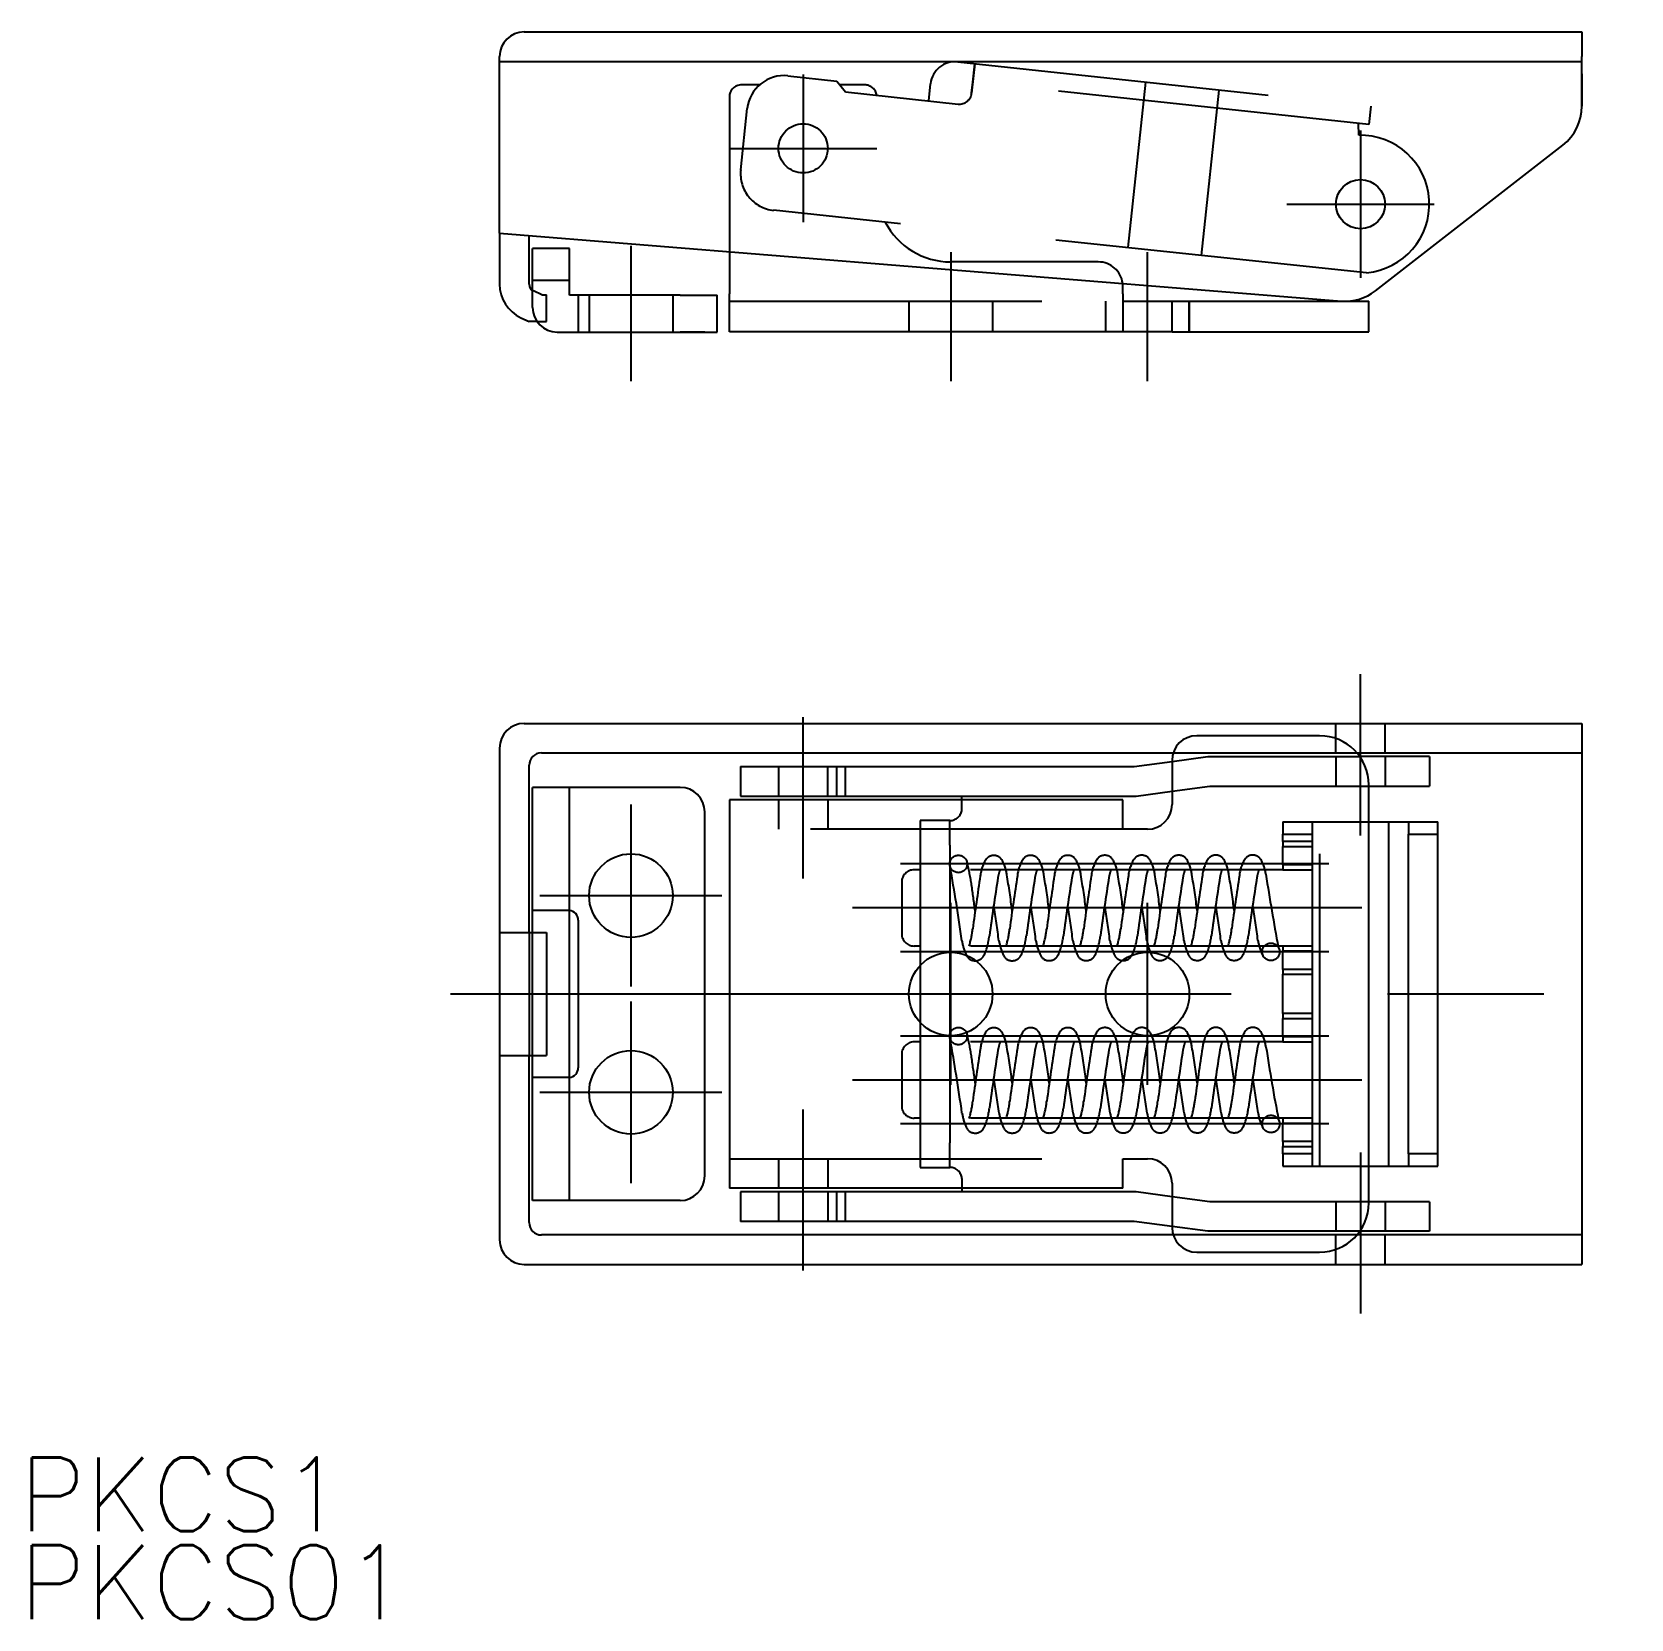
# Model space of a CAD drawing. Extents: x -37.4 to 27.7, y -25.4 to 39.1.
import ezdxf

# ---------------------------------------------------------------- set-up
doc = ezdxf.new("R2010")
doc.units = 0
for name, pattern in [('CENTER', [50.8, 31.75, -6.35, 6.35, -6.35]), ('DASHED', [19.05, 12.7, -6.35]), ('PHANTOM', [63.5, 31.75, -6.35, 6.35, -6.35, 6.35, -6.35])]:
    doc.linetypes.add(name, pattern=pattern)
doc.layers.get('0').update_dxf_attribs({"linetype": 'CONTINUOUS'})
doc.layers.add('CENTER', color=1, linetype='CENTER')
doc.styles.get("Standard").update_dxf_attribs({"font": 'txt.shx', "height": 3, "bigfont": 'bigfont.shx'})

# ---------------------------------------------------------------- blocks, each defined once
blk = doc.blocks.new('*U2')
at = {"color": 7, "linetype": 'CONTINUOUS'}
blk.add_text('PKCS01', height=3, dxfattribs=at).set_placement((-37.866, -25.418))
blk = doc.blocks.new('*U3')
at = {"color": 7, "linetype": 'CONTINUOUS'}
blk.add_text('PKCS1', height=3, dxfattribs=at).set_placement((-37.866, -21.845))

msp = doc.modelspace()

# ---------------------------------------------------------------- linework, layer by layer
at = {"color": 7, "linetype": 'CONTINUOUS'}
for p, q in [((-17.341, 39.119), (25.659, 39.119)), ((25.659, 39.119), (25.659, 38.119)), ((-18.341, 30.939), (-18.341, 38.119)), ((-18.341, 37.919), (25.659, 37.919)), ((25.659, 36.097), (25.659, 38.119)), ((25.659, 37.419), (25.659, 36.097)), ((17.264, 28.59), (24.887, 34.518)), ((-18.341, 30.939), (15.894, 28.173)), ((-18.341, 30.939), (-18.341, 28.86)), ((-17.141, 30.312), (-17.141, 30.853)), ((-17.141, 30.194), (-17.141, 30.314)), ((-17.141, 29.417), (-17.141, 30.194)), ((-17, 27.918), (-17, 30.314)), ((-15.5, 30.314), (-17, 30.314)), ((-15.5, 28.418), (-15.5, 30.314)), ((-9, 30.184), (-9, 28.469)), ((-17.141, 28.86), (-17.141, 29.417)), ((7, 28.469), (7, 28.769)), ((-11, 28.418), (-15.5, 28.418)), ((-11, 28.418), (-9.5, 28.418)), ((-9.5, 26.918), (-9.5, 28.418)), ((-9, 26.919), (-9, 28.469)), ((7, 28.469), (7, 26.919)), ((7, 28.169), (8, 28.169)), ((8, 28.169), (9, 28.169)), ((9, 26.919), (9, 28.169)), ((9, 28.169), (10, 28.169)), ((9.7, 28.169), (9.7, 26.919)), ((10, 28.169), (15, 28.169)), ((15, 28.169), (17, 28.169)), ((17, 26.919), (17, 28.169)), ((-17.476, 27.501), (-17.137, 27.343)), ((-16.818, 27.343), (-17.137, 27.343)), ((-16, 26.918), (-11, 26.918)), ((-15.4, 26.918), (-9.5, 26.918)), ((-10, 26.918), (-11, 26.918)), ((9, 26.919), (-9, 26.919)), ((9, 26.919), (10, 26.919)), ((10, 26.919), (15, 26.919)), ((15, 26.919), (17, 26.919)), ((-17.341, 11), (25.659, 11)), ((15, 10.5), (10, 10.5)), ((25.659, 11), (25.659, -11)), ((-18.341, 10), (-18.341, 2.5)), ((-16.641, 9.8), (9.046, 9.8)), ((16.52, 9.8), (25.659, 9.8)), ((-17.141, 2.5), (-17.141, 9.3)), ((-8.545, 9.25), (7.459, 9.25)), ((-8.545, 9.25), (-8.545, 8.05)), ((-4.629, 8.05), (-4.629, 9.25)), ((-4.274, 8.05), (-4.274, 9.25)), ((7.459, 9.25), (9, 9.455)), ((9, 9.5), (9, 7.7)), ((19.459, 9.65), (16.636, 9.65)), ((19.459, 9.65), (19.459, 8.45)), ((17, -8.5), (17, 8.5)), ((-11, 8.4), (-17, 8.4)), ((-17, 2.5), (-17, 8.4)), ((7, 7.9), (-9, 7.9)), ((-9, 7.9), (-9, -7.9)), ((-8.545, 8.05), (7.538, 8.05)), ((0.459, 7.9), (0.459, 8.05)), ((7, 6.7), (7, 7.9)), ((7.538, 8.05), (9, 8.245)), ((17, 8.45), (19.459, 8.45)), ((-10, -7.4), (-10, 7.4)), ((8, 6.7), (7, 6.7)), ((17, 7), (19.809, 7)), ((17.809, -7), (17.809, 7)), ((18.609, 7), (18.609, 6.5)), ((19.809, 6.5), (19.809, 7)), ((18.609, 6.5), (19.809, 6.5)), ((18.609, -6.5), (18.609, 6.5)), ((19.809, -6.5), (19.809, 6.5)), ((-15.5, 3.394), (-17, 3.394)), ((-15.5, -3.394), (-15.5, 3.394)), ((-15.145, 3), (-15.145, -3)), ((-18.341, 2.5), (-18.341, -2.5)), ((-18.341, 2.5), (-16.438, 2.5)), ((-17.137, 2.5), (-17.137, -2.5)), ((-16.438, 2.5), (-16.438, -2.5)), ((-18.341, -2.5), (-16.438, -2.5)), ((-18.341, -2.5), (-18.341, -10)), ((-17.141, -9.3), (-17.141, -2.5)), ((-17, -8.4), (-17, -2.5)), ((-15.5, -3.394), (-17, -3.394)), ((19.809, -6.5), (18.609, -6.5)), ((18.609, -6.5), (18.609, -7)), ((19.809, -7), (19.809, -6.5)), ((7, -7.9), (7, -6.7)), ((7, -6.7), (8, -6.7)), ((17, -7), (19.809, -7)), ((9, -7.7), (9, -9.5)), ((-11, -8.4), (-17, -8.4)), ((7, -7.9), (-9, -7.9)), ((7.538, -8.05), (-8.545, -8.05)), ((-8.545, -8.05), (-8.545, -9.25)), ((-4.629, -9.25), (-4.629, -8.05)), ((-4.274, -9.25), (-4.274, -8.05)), ((0.456, -7.9), (0.456, -8.05)), ((9, -8.245), (7.538, -8.05)), ((19.459, -8.45), (17, -8.45)), ((19.459, -8.45), (19.459, -9.65)), ((7.459, -9.25), (-8.545, -9.25)), ((9, -9.455), (7.459, -9.25)), ((19.459, -9.65), (16.636, -9.65)), ((9.046, -9.8), (-16.641, -9.8)), ((25.659, -9.8), (16.52, -9.8)), ((-17.341, -11), (25.659, -11)), ((10, -10.5), (15, -10.5))]:
    msp.add_line(p, q, dxfattribs=at)
at = {"color": 3, "linetype": 'DASHED'}
for p, q in [((0.283, 37.901), (17.086, 36.096)), ((0.976, 37.826), (0.848, 36.633)), ((0.899, 37.08), (0.979, 37.826)), ((-6.617, 37.334), (-4.629, 37.121)), ((-4.629, 37.121), (-4.274, 36.68)), ((0.85, 36.633), (0.899, 37.08)), ((17.006, 35.35), (0.899, 37.08)), ((7.216, 30.349), (7.939, 37.078)), ((-9, 36.469), (-9, 30.184)), ((-7.769, 36.969), (-8.5, 36.969)), ((-3.5, 36.969), (-4.506, 36.969)), ((-4.274, 36.68), (0.3, 36.189)), ((-0.893, 36.317), (-0.818, 37.013)), ((0.85, 36.633), (0.848, 36.633)), ((10.199, 30.035), (10.921, 36.758)), ((-8.536, 33.517), (-8.269, 36.003)), ((17.086, 36.096), (17.006, 35.35)), ((16.587, 34.918), (16.575, 35.397)), ((16.907, 29.33), (-7.205, 31.866)), ((6, 29.769), (0, 29.769)), ((-17, 29.02), (-15.5, 29.02)), ((-16.629, 28.43), (-16.968, 28.589)), ((-16.629, 28.43), (-16.438, 28.43)), ((-16.438, 27.343), (-16.438, 28.43)), ((-15.145, 28.418), (-15.145, 26.918)), ((-14.7, 28.418), (-14.7, 26.918)), ((-14.7, 28.418), (-14.7, 26.918)), ((-11.3, 28.418), (-11.3, 26.918)), ((-11.3, 28.418), (-11.3, 26.918)), ((-9, 28.169), (7, 28.169)), ((-1.7, 28.169), (-1.7, 26.919)), ((1.7, 28.169), (1.7, 26.919)), ((6.3, 26.919), (6.3, 28.169)), ((9.7, 26.919), (9.7, 28.169)), ((-16.818, 27.343), (-16.438, 27.343)), ((15.659, 9.8), (15.659, 11)), ((17.659, 9.8), (17.659, 11)), ((9.046, 9.8), (16.52, 9.8)), ((-7, 9.25), (-7, 8.05)), ((-5, 8.05), (-5, 9.25)), ((9, 9.455), (10.459, 9.65)), ((10.459, 9.65), (16.354, 9.65)), ((15.659, 9.65), (15.659, 8.45)), ((16.354, 9.65), (16.636, 9.65)), ((17.659, 9.65), (17.659, 8.45)), ((-15.5, 3.394), (-15.5, 8.4)), ((-7, 7.9), (-7, 6.7)), ((-5, 7.9), (-5, 6.7)), ((0.459, 7.5), (0.459, 7.9)), ((9, 8.245), (10.538, 8.45)), ((10.538, 8.45), (17, 8.45)), ((7, 6.7), (-9, 6.7)), ((-0.041, 7.05), (-1.241, 7.05)), ((-1.241, 7.05), (-1.241, 6.05)), ((-0.041, 6.05), (-0.041, 7.05)), ((13.509, 7), (13.509, 6.5)), ((13.509, 7), (17, 7)), ((14.709, 6.5), (14.709, 7)), ((15.009, -7), (15.009, 7)), ((-1.241, 6.05), (-1.241, -6.05)), ((-0.041, 6.05), (-0.041, -6.05)), ((13.509, 6.5), (14.709, 6.5)), ((13.509, 6.2), (13.509, 6.5)), ((14.709, 6.2), (13.509, 6.2)), ((13.509, 6.2), (13.509, 6)), ((13.509, 6), (14.709, 6)), ((13.509, 5.25), (13.509, 6)), ((14.709, 6.2), (14.709, 6.5)), ((14.709, 6), (14.709, 6.2)), ((14.709, 5.25), (14.709, 6)), ((14.709, 5.25), (13.509, 5.25)), ((13.509, 5.25), (13.509, 5.05)), ((14.709, 5.05), (14.709, 5.25)), ((-1.241, 5.05), (-1.491, 5.05)), ((13.509, 5.05), (-0.041, 5.05)), ((13.509, 5.05), (14.709, 5.05)), ((14.709, 1.95), (14.709, 5.05)), ((-1.991, 4.55), (-1.991, 2.45)), ((-17, -2.5), (-17, 2.5)), ((-1.241, 1.95), (-1.491, 1.95)), ((13.509, 1.95), (-0.041, 1.95)), ((14.709, 1.95), (13.509, 1.95)), ((13.509, 1.95), (13.509, 1.75)), ((13.509, 1.75), (14.709, 1.75)), ((13.509, 1), (13.509, 1.75)), ((14.709, 1.75), (14.709, 1.95)), ((14.709, 1), (14.709, 1.75)), ((14.709, 1), (13.509, 1)), ((13.509, 1), (13.509, 0.8)), ((13.509, 0.8), (14.709, 0.8)), ((13.509, -0.8), (13.509, 0.8)), ((14.709, 0.8), (14.709, 1)), ((14.709, -0.8), (14.709, 0.8)), ((14.709, -0.8), (13.509, -0.8)), ((13.509, -0.8), (13.509, -1)), ((13.509, -1), (14.709, -1)), ((13.509, -1.75), (13.509, -1)), ((14.709, -1), (14.709, -0.8)), ((14.709, -1.75), (14.709, -1)), ((-1.241, -1.95), (-1.491, -1.95)), ((13.509, -1.95), (-0.041, -1.95)), ((14.709, -1.75), (13.509, -1.75)), ((13.509, -1.75), (13.509, -1.95)), ((13.509, -1.95), (14.709, -1.95)), ((14.709, -1.95), (14.709, -1.75)), ((14.709, -5.05), (14.709, -1.95)), ((-1.991, -2.45), (-1.991, -4.55)), ((-15.5, -8.4), (-15.5, -3.394)), ((-1.241, -5.05), (-1.491, -5.05)), ((13.509, -5.05), (-0.041, -5.05)), ((14.709, -5.05), (13.509, -5.05)), ((13.509, -5.05), (13.509, -5.25)), ((14.709, -5.25), (14.709, -5.05)), ((13.509, -5.25), (14.709, -5.25)), ((13.509, -6), (13.509, -5.25)), ((14.709, -6), (14.709, -5.25)), ((-1.241, -6.05), (-1.241, -7.05)), ((-0.041, -7.05), (-0.041, -6.05)), ((14.709, -6), (13.509, -6)), ((13.509, -6), (13.509, -6.2)), ((13.509, -6.2), (14.709, -6.2)), ((13.509, -6.5), (13.509, -6.2)), ((14.709, -6.5), (13.509, -6.5)), ((13.509, -6.5), (13.509, -7)), ((14.709, -6.2), (14.709, -6)), ((14.709, -6.5), (14.709, -6.2)), ((14.709, -7), (14.709, -6.5)), ((-9, -6.7), (7, -6.7)), ((-7, -6.7), (-7, -7.9)), ((-5, -6.7), (-5, -7.9)), ((-1.241, -7.05), (-0.041, -7.05)), ((13.509, -7), (17, -7)), ((0.456, -7.5), (0.456, -7.9)), ((-7, -8.05), (-7, -9.25)), ((-5, -8.05), (-5, -9.25)), ((10.538, -8.45), (9, -8.245)), ((17, -8.45), (10.538, -8.45)), ((15.659, -8.45), (15.659, -9.65)), ((17.659, -8.45), (17.659, -9.65)), ((10.459, -9.65), (9, -9.455)), ((16.636, -9.65), (10.459, -9.65)), ((16.52, -9.8), (9.046, -9.8)), ((15.659, -11), (15.659, -9.8)), ((17.659, -11), (17.659, -9.8))]:
    msp.add_line(p, q, dxfattribs=at)
for centre, radius in [((-6, 34.386), 1), ((0.314, 5.287), 0.355), ((13.018, 1.713), 0.355), ((0.314, -1.713), 0.355), ((13.018, -5.287), 0.355)]:
    msp.add_circle(centre, radius, dxfattribs=at)
at = {"color": 7, "linetype": 'CONTINUOUS'}
for centre, radius in [((16.659, 32.119), 1), ((-13, 4), 1.7), ((0, 0), 1.7), ((8, 0), 1.7), ((-13, -4), 1.7)]:
    msp.add_circle(centre, radius, dxfattribs=at)
for centre, radius, start, end in [((-17.341, 38.119), 1, 90, 180), ((23.659, 36.097), 2, 307.87498, 0), ((-16.841, 28.86), 1.5, 180, 244.96337), ((-16.841, 28.86), 0.3, 180, 244.96337), ((6, 28.769), 1, 0, 7.11169), ((16.036, 30.168), 2, 265.91438, 307.87498), ((-16, 27.918), 1, 180, 270), ((-17.341, 10), 1, 90, 180), ((10, 9.5), 1, 90, 180), ((15, 8.5), 2, 0, 90), ((-16.641, 9.3), 0.5, 90, 180), ((-11, 7.4), 1, 0, 90), ((8, 7.7), 1, 270, 0), ((-15.532, 3.008), 0.387, 358.81273, 85.20107), ((-15.532, -3.008), 0.387, 274.79893, 1.18727), ((8, -7.7), 1, 0, 90), ((-11, -7.4), 1, 270, 0), ((15, -8.5), 2, 270, 0), ((-16.641, -9.3), 0.5, 180, 270), ((10, -9.5), 1, 180, 270), ((-17.341, -10), 1, 180, 270)]:
    msp.add_arc(centre, radius, start, end, dxfattribs=at)
at = {"color": 3, "linetype": 'DASHED'}
for centre, radius, start, end in [((0.176, 36.906), 1, 83.86934, 173.86934), ((-6.778, 35.843), 1.5, 83.86934, 173.86934), ((-8.5, 36.469), 0.5, 90, 180), ((-3.5, 36.469), 0.5, 8.6957, 90), ((0.353, 36.686), 0.5, 263.86934, 353.86934), ((16.659, 32.119), 2.8, 275.07698, 91.46863), ((-7.045, 33.357), 1.5, 173.86934, 263.86934), ((0, 32.769), 3, 207.39531, 270), ((6, 28.769), 1, 7.11169, 90), ((-0.041, 7.55), 0.5, 270, 354.26083), ((-1.491, 4.55), 0.5, 90, 180), ((-1.491, 2.45), 0.5, 180, 270), ((-1.491, -2.45), 0.5, 90, 180), ((-1.491, -4.55), 0.5, 180, 270), ((-0.041, -7.55), 0.5, 5.73917, 90)]:
    msp.add_arc(centre, radius, start, end, dxfattribs=at)
at = {"color": 3, "linetype": 'PHANTOM'}
for centre, radius, start, end in [((-7.029, 3.318), 7.955, 8.04761, 14.67424), ((2.77, 4.638), 1.574, 147.09584, 174.12126), ((1.75, 5.238), 0.395, 32.84821, 139.74263), ((0.535, 4.598), 1.766, 8.19657, 28.89434), ((4.275, 4.64), 1.574, 147.09584, 174.12126), ((3.254, 5.24), 0.395, 32.84821, 139.74263), ((2.039, 4.601), 1.766, 8.19657, 28.89434), ((5.779, 4.642), 1.574, 147.09584, 174.12126), ((4.759, 5.242), 0.395, 32.84821, 139.74263), ((3.544, 4.603), 1.766, 8.19657, 28.89434), ((7.284, 4.644), 1.574, 147.09584, 174.12126), ((6.263, 5.244), 0.395, 32.84821, 139.74263), ((5.048, 4.605), 1.766, 8.19657, 28.89434), ((8.788, 4.646), 1.574, 147.09584, 174.12126), ((7.767, 5.246), 0.395, 32.84821, 139.74263), ((6.553, 4.607), 1.766, 8.19657, 28.89434), ((10.292, 4.648), 1.574, 147.09584, 174.12126), ((9.272, 5.248), 0.395, 32.84821, 139.74263), ((8.057, 4.609), 1.766, 8.19657, 28.89434), ((11.797, 4.65), 1.574, 147.09584, 174.12126), ((10.776, 5.251), 0.395, 32.84821, 139.74263), ((9.561, 4.611), 1.766, 8.19657, 28.89434), ((13.301, 4.652), 1.574, 147.09584, 174.12126), ((12.281, 5.253), 0.395, 32.84821, 139.74263), ((11.066, 4.613), 1.766, 8.19657, 28.89434), ((-77.574, -8.747), 78.789, 7.95418, 10.1854), ((136.656, -15.837), 137.015, 171.33785, 172.24753), ((143.807, -17.225), 143.578, 171.20068, 172.16107), ((3.913, 4.365), 2.029, 160.74254, 169.39376), ((-39.091, -2.015), 41.94, 7.39196, 9.42077), ((138.161, -15.835), 137.015, 171.33785, 172.24753), ((145.312, -17.223), 143.578, 171.20068, 172.16107), ((5.417, 4.367), 2.029, 160.74254, 169.39376), ((-37.587, -2.013), 41.94, 7.39196, 9.42077), ((139.665, -15.832), 137.015, 171.33785, 172.24753), ((146.816, -17.221), 143.578, 171.20068, 172.16107), ((6.922, 4.369), 2.029, 160.74254, 169.39376), ((-36.083, -2.01), 41.94, 7.39196, 9.42077), ((141.169, -15.83), 137.015, 171.33785, 172.24753), ((148.321, -17.219), 143.578, 171.20068, 172.16107), ((8.426, 4.372), 2.029, 160.74254, 169.39376), ((-34.578, -2.008), 41.94, 7.39196, 9.42077), ((142.674, -15.828), 137.015, 171.33785, 172.24753), ((149.825, -17.217), 143.578, 171.20068, 172.16107), ((9.931, 4.374), 2.029, 160.74254, 169.39376), ((-33.074, -2.006), 41.94, 7.39196, 9.42077), ((144.178, -15.826), 137.015, 171.33785, 172.24753), ((151.329, -17.215), 143.578, 171.20068, 172.16107), ((11.435, 4.376), 2.029, 160.74254, 169.39376), ((-31.569, -2.004), 41.94, 7.39196, 9.42077), ((145.683, -15.824), 137.015, 171.33785, 172.24753), ((152.834, -17.212), 143.578, 171.20068, 172.16107), ((12.94, 4.378), 2.029, 160.74254, 169.39376), ((-30.065, -2.002), 41.94, 7.39196, 9.42077), ((147.187, -15.822), 137.015, 171.33785, 172.24753), ((154.338, -17.21), 143.578, 171.20068, 172.16107), ((14.444, 4.38), 2.029, 160.74254, 169.39376), ((100.082, 18.176), 88.277, 188.6726, 190.62151), ((-14672.248, -2059.224), 14817.504, 8.0015809, 8.0056915), ((-76.07, -8.745), 78.789, 7.95418, 9.01211), ((-74.565, -8.742), 78.789, 7.95418, 9.01211), ((-73.061, -8.74), 78.789, 7.95418, 9.01211), ((-71.556, -8.738), 78.789, 7.95418, 9.01211), ((-70.052, -8.736), 78.789, 7.95418, 9.01211), ((-68.547, -8.734), 78.789, 7.95418, 9.01211), ((-67.043, -8.732), 78.789, 7.95418, 9.01211), ((-65.539, -8.73), 78.789, 7.95418, 9.01211), ((-2.368, 2.973), 3.279, 341.73828, 354.27094), ((-0.864, 2.975), 3.279, 341.73828, 354.27094), ((0.64, 2.977), 3.279, 341.73828, 354.27094), ((2.145, 2.979), 3.279, 341.73828, 354.27094), ((3.649, 2.982), 3.279, 341.73828, 354.27094), ((5.154, 2.984), 3.279, 341.73828, 354.27094), ((6.658, 2.986), 3.279, 341.73828, 354.27094), ((8.163, 2.988), 3.279, 341.73828, 354.27094), ((2.787, 2.544), 2.362, 189.43749, 203.67605), ((-1.192, 2.687), 2.782, 336.66767, 353.19921), ((4.292, 2.546), 2.362, 189.43749, 203.67605), ((0.312, 2.689), 2.782, 336.66767, 353.19921), ((5.796, 2.548), 2.362, 189.43749, 203.67605), ((1.817, 2.691), 2.782, 336.66767, 353.19921), ((7.301, 2.55), 2.362, 189.43749, 203.67605), ((3.321, 2.693), 2.782, 336.66767, 353.19921), ((8.805, 2.552), 2.362, 189.43749, 203.67605), ((4.826, 2.695), 2.782, 336.66767, 353.19921), ((10.309, 2.554), 2.362, 189.43749, 203.67605), ((6.33, 2.697), 2.782, 336.66767, 353.19921), ((11.814, 2.556), 2.362, 189.43749, 203.67605), ((7.835, 2.699), 2.782, 336.66767, 353.19921), ((13.318, 2.558), 2.362, 189.43749, 203.67605), ((9.339, 2.702), 2.782, 336.66767, 353.19921), ((14.332, 2.447), 1.86, 188.4747, 208.41336), ((0.996, 1.755), 0.405, 203.30417, 335.09628), ((2.5, 1.757), 0.405, 203.30417, 335.09628), ((4.005, 1.759), 0.405, 203.30417, 335.09628), ((5.509, 1.762), 0.405, 203.30417, 335.09628), ((7.013, 1.764), 0.405, 203.30417, 335.09628), ((8.518, 1.766), 0.405, 203.30417, 335.09628), ((10.022, 1.768), 0.405, 203.30417, 335.09628), ((11.527, 1.77), 0.405, 203.30417, 335.09628), ((-77.572, -15.755), 78.789, 7.95418, 10.1854), ((-7.027, -3.69), 7.955, 8.04761, 14.67424), ((2.773, -2.371), 1.574, 147.09584, 174.12126), ((1.752, -1.77), 0.395, 32.84821, 139.74263), ((0.537, -2.41), 1.766, 8.19657, 28.89434), ((4.277, -2.369), 1.574, 147.09584, 174.12126), ((3.257, -1.768), 0.395, 32.84821, 139.74263), ((2.042, -2.408), 1.766, 8.19657, 28.89434), ((5.782, -2.366), 1.574, 147.09584, 174.12126), ((4.761, -1.766), 0.395, 32.84821, 139.74263), ((3.546, -2.406), 1.766, 8.19657, 28.89434), ((7.286, -2.364), 1.574, 147.09584, 174.12126), ((6.266, -1.764), 0.395, 32.84821, 139.74263), ((5.051, -2.403), 1.766, 8.19657, 28.89434), ((8.791, -2.362), 1.574, 147.09584, 174.12126), ((7.77, -1.762), 0.395, 32.84821, 139.74263), ((6.555, -2.401), 1.766, 8.19657, 28.89434), ((10.295, -2.36), 1.574, 147.09584, 174.12126), ((9.274, -1.76), 0.395, 32.84821, 139.74263), ((8.06, -2.399), 1.766, 8.19657, 28.89434), ((11.799, -2.358), 1.574, 147.09584, 174.12126), ((10.779, -1.758), 0.395, 32.84821, 139.74263), ((9.564, -2.397), 1.766, 8.19657, 28.89434), ((13.304, -2.356), 1.574, 147.09584, 174.12126), ((12.283, -1.756), 0.395, 32.84821, 139.74263), ((11.068, -2.395), 1.766, 8.19657, 28.89434), ((-14672.246, -2066.232), 14817.504, 8.0015642, 8.0056915), ((136.659, -22.845), 137.015, 171.33785, 172.24753), ((143.81, -24.233), 143.578, 171.20068, 172.16107), ((3.916, -2.643), 2.029, 160.74254, 169.39376), ((-39.089, -9.023), 41.94, 7.39196, 9.42077), ((138.163, -22.843), 137.015, 171.33785, 172.24753), ((145.314, -24.231), 143.578, 171.20068, 172.16107), ((5.42, -2.641), 2.029, 160.74254, 169.39376), ((-37.584, -9.021), 41.94, 7.39196, 9.42077), ((139.668, -22.841), 137.015, 171.33785, 172.24753), ((146.819, -24.229), 143.578, 171.20068, 172.16107), ((6.925, -2.639), 2.029, 160.74254, 169.39376), ((-36.08, -9.019), 41.94, 7.39196, 9.42077), ((141.172, -22.839), 137.015, 171.33785, 172.24753), ((148.323, -24.227), 143.578, 171.20068, 172.16107), ((8.429, -2.637), 2.029, 160.74254, 169.39376), ((-34.576, -9.017), 41.94, 7.39196, 9.42077), ((142.676, -22.836), 137.015, 171.33785, 172.24753), ((149.828, -24.225), 143.578, 171.20068, 172.16107), ((9.933, -2.635), 2.029, 160.74254, 169.39376), ((-33.071, -9.014), 41.94, 7.39196, 9.42077), ((144.181, -22.834), 137.015, 171.33785, 172.24753), ((151.332, -24.223), 143.578, 171.20068, 172.16107), ((11.438, -2.633), 2.029, 160.74254, 169.39376), ((-31.567, -9.012), 41.94, 7.39196, 9.42077), ((145.685, -22.832), 137.015, 171.33785, 172.24753), ((152.836, -24.221), 143.578, 171.20068, 172.16107), ((12.942, -2.63), 2.029, 160.74254, 169.39376), ((-30.062, -9.01), 41.94, 7.39196, 9.42077), ((147.19, -22.83), 137.015, 171.33785, 172.24753), ((154.341, -24.219), 143.578, 171.20068, 172.16107), ((14.447, -2.628), 2.029, 160.74254, 169.39376), ((85.493, 8.879), 73.507, 188.62418, 190.97675), ((-76.067, -15.753), 78.789, 7.95418, 9.01211), ((-74.563, -15.751), 78.789, 7.95418, 9.01211), ((-73.058, -15.749), 78.789, 7.95418, 9.01211), ((-71.554, -15.746), 78.789, 7.95418, 9.01211), ((-70.049, -15.744), 78.789, 7.95418, 9.01211), ((-68.545, -15.742), 78.789, 7.95418, 9.01211), ((-67.04, -15.74), 78.789, 7.95418, 9.01211), ((-65.536, -15.738), 78.789, 7.95418, 9.01211), ((-2.366, -4.035), 3.279, 341.73828, 354.27094), ((-0.861, -4.033), 3.279, 341.73828, 354.27094), ((0.643, -4.031), 3.279, 341.73828, 354.27094), ((2.147, -4.029), 3.279, 341.73828, 354.27094), ((3.652, -4.027), 3.279, 341.73828, 354.27094), ((5.156, -4.025), 3.279, 341.73828, 354.27094), ((6.661, -4.023), 3.279, 341.73828, 354.27094), ((8.165, -4.02), 3.279, 341.73828, 354.27094), ((2.79, -4.465), 2.362, 189.43749, 203.67605), ((-1.189, -4.322), 2.782, 336.66767, 353.19921), ((4.294, -4.463), 2.362, 189.43749, 203.67605), ((0.315, -4.319), 2.782, 336.66767, 353.19921), ((5.799, -4.46), 2.362, 189.43749, 203.67605), ((1.819, -4.317), 2.782, 336.66767, 353.19921), ((7.303, -4.458), 2.362, 189.43749, 203.67605), ((3.324, -4.315), 2.782, 336.66767, 353.19921), ((8.808, -4.456), 2.362, 189.43749, 203.67605), ((4.828, -4.313), 2.782, 336.66767, 353.19921), ((10.312, -4.454), 2.362, 189.43749, 203.67605), ((6.333, -4.311), 2.782, 336.66767, 353.19921), ((11.816, -4.452), 2.362, 189.43749, 203.67605), ((7.837, -4.309), 2.782, 336.66767, 353.19921), ((13.321, -4.45), 2.362, 189.43749, 203.67605), ((9.342, -4.307), 2.782, 336.66767, 353.19921), ((14.302, -4.568), 1.827, 188.3918, 208.83185), ((0.998, -5.253), 0.405, 203.30417, 335.09628), ((2.503, -5.251), 0.405, 203.30417, 335.09628), ((4.007, -5.249), 0.405, 203.30417, 335.09628), ((5.512, -5.247), 0.405, 203.30417, 335.09628), ((7.016, -5.245), 0.405, 203.30417, 335.09628), ((8.52, -5.243), 0.405, 203.30417, 335.09628), ((10.025, -5.24), 0.405, 203.30417, 335.09628), ((11.529, -5.238), 0.405, 203.30417, 335.09628)]:
    msp.add_arc(centre, radius, start, end, dxfattribs=at)
at = {"layer": 'CENTER', "color": 1, "linetype": 'CENTER'}
for p, q in [((-6, 37.386), (-6, 31.386)), ((16.659, 35.119), (16.659, 29.119)), ((-9, 34.386), (-3, 34.386)), ((13.659, 32.119), (19.659, 32.119)), ((-13, 30.418), (-13, 24.918)), ((0, 30.169), (0, 24.919)), ((8, 24.919), (8, 30.169)), ((16.659, 6.45), (16.659, 13)), ((-6, 4.7), (-6, 11.25)), ((-13, 7.7), (-13, 0.3)), ((15.374, 5.287), (-2.041, 5.287)), ((-16.7, 4), (-9.3, 4)), ((16.709, 3.5), (-3.991, 3.5)), ((0, -3.7), (0, 3.7)), ((8, -3.7), (8, 3.7)), ((15.374, 1.713), (-2.041, 1.713)), ((-20.341, 0), (27.659, 0)), ((-13, -0.3), (-13, -7.7)), ((15.374, -1.713), (-2.041, -1.713)), ((16.709, -3.5), (-3.991, -3.5)), ((-16.7, -4), (-9.3, -4)), ((-6, -11.25), (-6, -4.7)), ((15.374, -5.287), (-2.041, -5.287)), ((16.659, -6.45), (16.659, -13))]:
    msp.add_line(p, q, dxfattribs=at)

# ---------------------------------------------------------------- block references
at = {"color": 7, "linetype": 'CONTINUOUS'}
for name in ['*U3', '*U2']:
    msp.add_blockref(name, (0, 0), dxfattribs=at)

doc.saveas('drawing.dxf')
